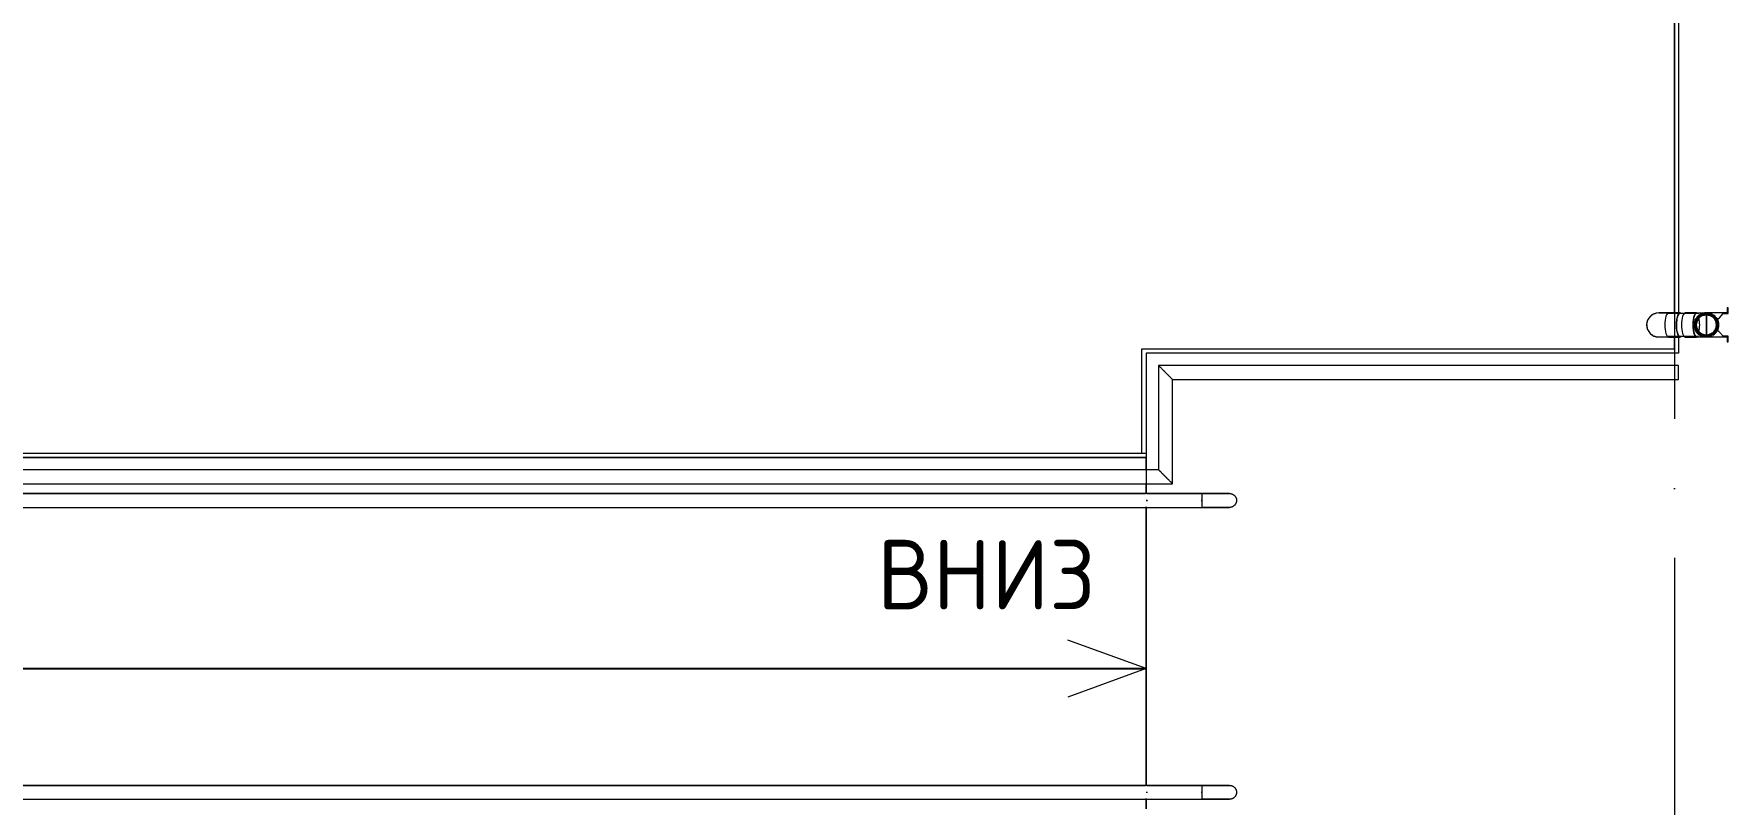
# Model space of a CAD drawing. Header units: millimetres. Extents: x -259809 to 472825, y -397243 to 31861.
# Drawn here: x -40606 to -34513, y -378870 to -376099 of the extents above; entities that cross this region are included whole.
import ezdxf

# ---------------------------------------------------------------- set-up
doc = ezdxf.new("R2010")
doc.units = ezdxf.units.MM
doc.linetypes.add('ADSK_Линия сетки', pattern=[25, 20, -2.5, 0, -2.5])
for name, color, linetype, lineweight in [('Аннотация', 252, 'Continuous', 18), ('Лестницы', 252, 'Continuous', 9), ('Обобщенные модели', 252, 'Continuous', 18), ('Ограждение', 252, 'Continuous', 9), ('Оси', 252, 'Continuous', 9), ('Пандусы', 7, 'Continuous', 18), ('Стены наружные', 252, 'Continuous', 18)]:
    doc.layers.add(name, color=color, linetype=linetype, lineweight=lineweight)
doc.layers.add('Узлы', color=252, linetype='Continuous')
doc.styles.add('GOST Common', font='', dxfattribs={"width": 0.9, "height": 500})
doc.styles.get('GOST Common').set_extended_font_data('GOST type B')

# ---------------------------------------------------------------- blocks, each defined once
blk = doc.blocks.new('1 этаж')
at = {"layer": 'Аннотация', "color": 251, "lineweight": 20, "true_color": 0x636466}
for q in [(-36887.7, -25592.7), (-36887.7, -25797.9)]:
    blk.add_line((-36605.8, -25695.3), q, dxfattribs=at)
at = {"layer": 'Лестницы', "color": 251, "true_color": 0x636466}
for p, q in [((-34690.8, -20847.3), (-34690.8, -24415.4)), ((-34690.8, -24502.4), (-34690.8, -24560.3)), ((-36605.8, -24560.3), (-36605.8, -24980.3)), ((-34690.8, -24560.3), (-36605.8, -24560.3)), ((-36605.8, -25030.3), (-36605.8, -25066.2)), ((-36605.8, -25114.5), (-36605.8, -26116.2)), ((-36605.8, -26164.5), (-36605.8, -26200.3))]:
    blk.add_line(p, q, dxfattribs=at)
at = {"layer": 'Обобщенные модели', "color": 251, "true_color": 0x636466}
for p, q in [((-34727, -24416.3), (-34762.5, -24416.3)), ((-34727.9, -24415.6), (-34761.1, -24415.6)), ((-34619.6, -24417.7), (-34733.7, -24417.7)), ((-34686.1, -24415.2), (-34727, -24415.2)), ((-34626.2, -24415.2), (-34667.1, -24415.2)), ((-34596.2, -24416.3), (-34626.2, -24416.3)), ((-34516.3, -24415.6), (-34590.8, -24415.6)), ((-34590.8, -24417.7), (-34576.8, -24417.7)), ((-34590.8, -24422.4), (-34590.8, -24495.2)), ((-34590.8, -24495.2), (-34590.8, -24422.4)), ((-34579.1, -24418), (-34577.4, -24418.5)), ((-34576.8, -24417.7), (-34576.8, -24420.3)), ((-34543.7, -24433.2), (-34530.7, -24417.7)), ((-34530.7, -24417.7), (-34512.8, -24417.7)), ((-34512.8, -24397.8), (-34516.3, -24397.8)), ((-34516.3, -24397.8), (-34516.3, -24415.6)), ((-34512.8, -24417.7), (-34512.8, -24397.8)), ((-34556.2, -24436.8), (-34551.4, -24436.8)), ((-34551.4, -24480.8), (-34556.2, -24480.8)), ((-34530.8, -24499.9), (-34543.7, -24484.4)), ((-34762.5, -24501.3), (-34727, -24501.3)), ((-34761.8, -24502.1), (-34727.7, -24502.1)), ((-34733.7, -24499.9), (-34619.6, -24499.9)), ((-34727, -24502.4), (-34686.1, -24502.4)), ((-34667.1, -24502.4), (-34626.2, -24502.4)), ((-34626.2, -24501.3), (-34596.8, -24501.3)), ((-34576.8, -24499.9), (-34590.8, -24499.9)), ((-34590.8, -24502.1), (-34516.3, -24502.1)), ((-34576.8, -24497.4), (-34576.8, -24499.9)), ((-34512.8, -24499.9), (-34530.8, -24499.9)), ((-34516.3, -24502.1), (-34516.3, -24519.8)), ((-34516.3, -24519.8), (-34512.8, -24519.8)), ((-34512.8, -24519.8), (-34512.8, -24499.9))]:
    blk.add_line(p, q, dxfattribs=at)
at = {"layer": 'Обобщенные модели', "color": 251, "true_color": 0x636466, "flags": 128}
for points in [[(-34554.1, -24437.3), (-34553.3, -24438.8), (-34552.5, -24440.3), (-34551.8, -24441.8), (-34551.2, -24443.4), (-34550.6, -24445), (-34550.1, -24446.6), (-34549.6, -24448.3), (-34549.2, -24449.9), (-34548.9, -24451.6), (-34548.7, -24453.3), (-34548.5, -24455), (-34548.4, -24456.7), (-34548.3, -24458.4), (-34548.3, -24460.1), (-34548.4, -24461.8), (-34548.6, -24463.4), (-34548.8, -24465.1), (-34549.1, -24466.8), (-34549.4, -24468.5), (-34549.8, -24470.1), (-34550.3, -24471.7), (-34550.9, -24473.4), (-34551.5, -24474.9), (-34552.2, -24476.5), (-34552.9, -24478), (-34553.7, -24479.5), (-34554.4, -24480.8)], [(-34576.8, -24498.9), (-34578.2, -24499.4), (-34579.8, -24499.9)]]:
    blk.add_lwpolyline(points, dxfattribs=at)
at = {"layer": 'Обобщенные модели', "color": 251, "true_color": 0x636466}
for centre, radius, start, end in [((-34762.5, -24458.8), 43.4, 90, 270), ((-34762.5, -24458.8), 42.5, 141.87131, 150), ((-34762.5, -24458.8), 42.5, 120, 138.08017), ((-34762.5, -24458.8), 42.5, 102.82208, 113.75554), ((-34762.5, -24458.8), 43.4, 80.87109, 90), ((-34590.7, -24458.9), 43.3, 90.18652, 269.81348), ((-34590.8, -24458.8), 41.1, 90, 270), ((-34590.8, -24458.8), 36.5, 0, 180), ((-34590.8, -24458.8), 36.4, 90, 270), ((-34590.8, -24458.8), 36.4, 270, 90), ((-34590.8, -24458.8), 42.5, 70.60956, 75), ((-34590.8, -24458.8), 41, 32.45149, 70.03394), ((-34762.5, -24458.8), 42.5, 180, 187.98826), ((-34762.5, -24458.8), 42.5, 165, 166.67517), ((-34762.5, -24458.8), 42.5, 193.32483, 195), ((-34762.5, -24458.8), 42.5, 210, 226.74498), ((-34762.5, -24458.8), 42.5, 234.68206, 240), ((-34590.8, -24458.8), 36.5, 180, 0), ((-34590.8, -24458.8), 41, 289.96606, 327.54851), ((-34590.8, -24458.8), 42.5, 330, 30), ((-34551.4, -24426.8), 10, 270, 320), ((-34551.4, -24426.8), 10, 270, 307.5), ((-34551.4, -24426.8), 10, 270, 307.5), ((-34551.4, -24426.8), 10, 270, 307.5), ((-34551.4, -24490.8), 10, 52.5, 90), ((-34551.4, -24490.8), 10, 52.5, 90), ((-34551.4, -24490.8), 10, 40, 90), ((-34551.4, -24490.8), 10, 52.5, 90), ((-34762.5, -24458.8), 42.5, 246.24446, 257.17792), ((-34762.5, -24458.8), 43.4, 270, 279.12891), ((-34590.8, -24458.8), 42.5, 285, 289.39044)]:
    blk.add_arc(centre, radius, start, end, dxfattribs=at)
at = {"layer": 'Обобщенные модели', "color": 251, "lineweight": 40, "true_color": 0x636466}
for radius, start, end in [(38.8, 90, 270), (41.1, 90, 149.90842), (41.1, 61.8523, 90), (38.8, 270, 90), (41.1, 301.12105, 58.87895), (41.1, 150, 179.93296), (41.1, 180, 209.93296), (41.1, 210, 238.4908), (41.1, 240, 270), (41.1, 270, 298.1477)]:
    blk.add_arc((-34590.8, -24458.8), radius, start, end, dxfattribs=at)
at = {"layer": 'Обобщенные модели', "color": 251, "true_color": 0x636466}
for centre, major_axis, start_param, end_param in [((-34727, -24458.8), (0, 43.6), 0, 1.570796), ((-34686.1, -24458.8), (0, 43.6), 6.021386, 7.853982), ((-34686.1, -24458.8), (0, 41.1), 0, 1.570796), ((-34667.1, -24458.8), (0, 43.6), 0, 1.570796), ((-34626.2, -24458.8), (0, 43.6), 6.089343, 7.853982), ((-34626.2, -24458.8), (0, 42.5), 0, 3.141593), ((-34727, -24458.8), (0, 43.6), 1.570796, 3.141593), ((-34686.1, -24458.8), (0, 43.6), 1.570796, 3.403392), ((-34686.1, -24458.8), (0, 41.1), 1.570796, 3.141593), ((-34667.1, -24458.8), (0, 43.6), 1.570796, 3.141593), ((-34626.2, -24458.8), (0, 43.6), 1.570796, 3.335435), ((-34626.2, -24458.8), (0, 36.4), 3.986622, 5.438156)]:
    blk.add_ellipse(centre, major_axis=major_axis, ratio=0.309017, start_param=start_param, end_param=end_param, dxfattribs=at)
at = {"layer": 'Ограждение', "color": 251, "true_color": 0x636466}
for p, q in [((-36560.8, -24605.3), (-36560.8, -24980.3)), ((-34690.8, -24605.3), (-36560.8, -24605.3)), ((-34690.8, -24655.3), (-34690.8, -24605.3)), ((-36510.8, -25030.3), (-36510.8, -24655.3)), ((-36510.8, -24655.3), (-34690.8, -24655.3)), ((-36605.8, -24980.3), (-42443.8, -24980.3)), ((-36560.8, -24980.3), (-36605.8, -24980.3)), ((-36605.8, -24980.3), (-36605.8, -25030.3)), ((-42443.8, -25030.3), (-36605.8, -25030.3)), ((-36605.8, -25030.3), (-36510.8, -25030.3)), ((-42603.8, -25065.3), (-36607.8, -25065.3)), ((-36605.8, -25065.3), (-42443.8, -25065.3)), ((-36603.8, -25065.3), (-36607.8, -25065.3)), ((-36603.8, -25065.3), (-36605.8, -25065.3)), ((-36405.8, -25065.3), (-36603.8, -25065.3)), ((-36603.8, -25065.3), (-36405.8, -25065.3)), ((-36603.8, -25092.7), (-36603.8, -25088)), ((-36603.8, -25088), (-36603.8, -25092.7)), ((-36405.8, -25065.3), (-36405.8, -25115.3)), ((-36405.8, -25092.7), (-36405.8, -25088)), ((-36405.8, -25088), (-36405.8, -25090.3)), ((-36405.8, -25090.3), (-36405.8, -25092.7)), ((-42603.8, -25115.3), (-36607.8, -25115.3)), ((-42443.8, -25115.3), (-36605.8, -25115.3)), ((-36603.8, -25115.3), (-36607.8, -25115.3)), ((-36605.8, -25115.3), (-36603.8, -25115.3)), ((-36605.8, -25115.3), (-36603.8, -25115.3)), ((-36603.8, -25115.3), (-36605.8, -25115.3)), ((-36603.8, -25115.3), (-36405.8, -25115.3)), ((-36603.8, -25115.3), (-36405.8, -25115.3)), ((-42603.8, -26115.3), (-36607.8, -26115.3)), ((-36605.8, -26115.3), (-42601.8, -26115.3)), ((-36603.8, -26115.3), (-36607.8, -26115.3)), ((-36603.8, -26115.3), (-36605.8, -26115.3)), ((-36405.8, -26115.3), (-36603.8, -26115.3)), ((-36603.8, -26115.3), (-36405.8, -26115.3)), ((-36603.8, -26142.7), (-36603.8, -26138)), ((-36603.8, -26138), (-36603.8, -26142.7)), ((-36405.8, -26115.3), (-36405.8, -26165.3)), ((-36405.8, -26142.7), (-36405.8, -26138)), ((-36405.8, -26138), (-36405.8, -26140.3)), ((-42603.8, -26165.3), (-36607.8, -26165.3)), ((-42601.8, -26165.3), (-36605.8, -26165.3)), ((-36603.8, -26165.3), (-36607.8, -26165.3)), ((-36605.8, -26165.3), (-36603.8, -26165.3)), ((-36603.8, -26165.3), (-36605.8, -26165.3)), ((-36605.8, -26165.3), (-36603.8, -26165.3)), ((-36603.8, -26165.3), (-36405.8, -26165.3)), ((-36603.8, -26165.3), (-36405.8, -26165.3)), ((-36405.8, -26140.3), (-36405.8, -26142.7))]:
    blk.add_line(p, q, dxfattribs=at)
at = {"layer": 'Ограждение', "color": 251, "true_color": 0x636466, "flags": 128}
for points in [[(-36605.8, -24983.7), (-36605.8, -24987.6), (-36605.8, -24992.8), (-36605.8, -24998.8), (-36605.8, -25005.3), (-36605.8, -25011.8), (-36605.8, -25017.8), (-36605.8, -25023), (-36605.8, -25027)], [(-36603.8, -25065.3), (-36604.8, -25065.3), (-36605.8, -25065.3)], [(-36603.8, -25065.3), (-36604.8, -25065.3), (-36605.8, -25065.3)], [(-36405.8, -25065.3), (-36401.8, -25065.3), (-36397.8, -25065.3), (-36393.8, -25065.3), (-36389.9, -25065.3), (-36385.9, -25065.3), (-36382, -25065.3), (-36378.2, -25065.3), (-36374.3, -25065.3), (-36370.6, -25065.3), (-36366.9, -25065.3), (-36363.2, -25065.3), (-36359.6, -25065.3), (-36356.1, -25065.3), (-36352.7, -25065.3), (-36349.3, -25065.3), (-36346.1, -25065.3), (-36342.9, -25065.3), (-36339.9, -25065.3), (-36336.9, -25065.3), (-36334.1, -25065.3), (-36331.3, -25065.3), (-36328.7, -25065.3), (-36326.2, -25065.3), (-36323.9, -25065.3), (-36321.7, -25065.3), (-36319.6, -25065.3), (-36317.6, -25065.3), (-36315.8, -25065.3), (-36314.1, -25065.3), (-36312.6, -25065.3), (-36311.2, -25065.3), (-36310, -25065.3), (-36308.9, -25065.3), (-36308, -25065.3), (-36307.3, -25065.3), (-36306.7, -25065.3), (-36306.2, -25065.3), (-36305.9, -25065.3), (-36305.8, -25065.3), (-36305.8, -25065.3)], [(-36305.8, -25065.3), (-36305.9, -25065.3), (-36306.1, -25065.3), (-36306.5, -25065.3), (-36307.1, -25065.3), (-36307.8, -25065.3), (-36308.7, -25065.3), (-36309.7, -25065.3), (-36310.9, -25065.3), (-36312.2, -25065.3), (-36313.7, -25065.3), (-36315.3, -25065.3), (-36317.1, -25065.3), (-36319, -25065.3), (-36321.1, -25065.3), (-36323.3, -25065.3), (-36325.6, -25065.3), (-36328, -25065.3), (-36330.6, -25065.3), (-36333.3, -25065.3), (-36336.1, -25065.3), (-36339.1, -25065.3), (-36342.1, -25065.3), (-36345.2, -25065.3), (-36348.4, -25065.3), (-36351.8, -25065.3), (-36355.2, -25065.3), (-36358.7, -25065.3), (-36362.2, -25065.3), (-36365.9, -25065.3), (-36369.6, -25065.3), (-36373.3, -25065.3), (-36377.1, -25065.3), (-36381, -25065.3), (-36384.9, -25065.3), (-36388.8, -25065.3), (-36392.8, -25065.3), (-36396.7, -25065.3), (-36400.7, -25065.3), (-36404.7, -25065.3), (-36405.8, -25065.3)], [(-36305.8, -25065.3), (-36304.8, -25065.3), (-36303.8, -25065.4), (-36302.8, -25065.5), (-36301.8, -25065.6), (-36300.8, -25065.8), (-36299.9, -25066), (-36298.9, -25066.3), (-36297.9, -25066.6), (-36297, -25066.9), (-36296.1, -25067.3), (-36295.1, -25067.7), (-36294.3, -25068.1), (-36293.4, -25068.6), (-36292.5, -25069.1), (-36291.7, -25069.7), (-36290.9, -25070.3), (-36290.1, -25070.9), (-36289.3, -25071.5), (-36288.6, -25072.2), (-36287.9, -25072.9), (-36287.2, -25073.6), (-36286.5, -25074.4), (-36285.9, -25075.2), (-36285.3, -25076), (-36284.8, -25076.8), (-36284.2, -25077.7), (-36283.7, -25078.5), (-36283.3, -25079.4), (-36282.9, -25080.3), (-36282.5, -25081.3), (-36282.2, -25082.2), (-36281.8, -25083.1), (-36281.6, -25084.1), (-36281.4, -25085.1), (-36281.2, -25086.1), (-36281, -25087.1), (-36280.9, -25088), (-36280.8, -25089), (-36280.8, -25090), (-36280.8, -25090.3)], [(-36280.8, -25090.3), (-36280.8, -25091.3), (-36280.9, -25092.3), (-36281, -25093.3), (-36281.1, -25094.3), (-36281.3, -25095.3), (-36281.5, -25096.3), (-36281.8, -25097.2), (-36282.1, -25098.2), (-36282.4, -25099.1), (-36282.8, -25100), (-36283.2, -25101), (-36283.6, -25101.9), (-36284.1, -25102.7), (-36284.6, -25103.6), (-36285.2, -25104.4), (-36285.7, -25105.2), (-36286.4, -25106), (-36287, -25106.8), (-36287.7, -25107.5), (-36288.4, -25108.2), (-36289.1, -25108.9), (-36289.9, -25109.6), (-36290.7, -25110.2), (-36291.5, -25110.8), (-36292.3, -25111.3), (-36293.1, -25111.9), (-36294, -25112.4), (-36294.9, -25112.8), (-36295.8, -25113.2), (-36296.7, -25113.6), (-36297.7, -25114), (-36298.6, -25114.3), (-36299.6, -25114.5), (-36300.6, -25114.8), (-36301.5, -25114.9), (-36302.5, -25115.1), (-36303.5, -25115.2), (-36304.5, -25115.3), (-36305.5, -25115.3), (-36305.8, -25115.3)], [(-36605.8, -25115.3), (-36604.8, -25115.3), (-36603.8, -25115.3)], [(-36605.8, -25115.3), (-36604.8, -25115.3), (-36603.8, -25115.3)], [(-36405.8, -25115.3), (-36401.8, -25115.3), (-36397.8, -25115.3), (-36393.8, -25115.3), (-36389.9, -25115.3), (-36385.9, -25115.3), (-36382, -25115.3), (-36378.2, -25115.3), (-36374.3, -25115.3), (-36370.6, -25115.3), (-36366.9, -25115.3), (-36363.2, -25115.3), (-36359.6, -25115.3), (-36356.1, -25115.3), (-36352.7, -25115.3), (-36349.3, -25115.3), (-36346.1, -25115.3), (-36342.9, -25115.3), (-36339.9, -25115.3), (-36336.9, -25115.3), (-36334.1, -25115.3), (-36331.3, -25115.3), (-36328.7, -25115.3), (-36326.2, -25115.3), (-36323.9, -25115.3), (-36321.7, -25115.3), (-36319.6, -25115.3), (-36317.6, -25115.3), (-36315.8, -25115.3), (-36314.1, -25115.3), (-36312.6, -25115.3), (-36311.2, -25115.3), (-36310, -25115.3), (-36308.9, -25115.3), (-36308, -25115.3), (-36307.3, -25115.3), (-36306.7, -25115.3), (-36306.2, -25115.3), (-36305.9, -25115.3), (-36305.8, -25115.3), (-36305.8, -25115.3)], [(-36305.8, -25115.3), (-36305.9, -25115.3), (-36306.1, -25115.3), (-36306.5, -25115.3), (-36307.1, -25115.3), (-36307.8, -25115.3), (-36308.7, -25115.3), (-36309.7, -25115.3), (-36310.9, -25115.3), (-36312.2, -25115.3), (-36313.7, -25115.3), (-36315.3, -25115.3), (-36317.1, -25115.3), (-36319, -25115.3), (-36321.1, -25115.3), (-36323.3, -25115.3), (-36325.6, -25115.3), (-36328, -25115.3), (-36330.6, -25115.3), (-36333.3, -25115.3), (-36336.1, -25115.3), (-36339.1, -25115.3), (-36342.1, -25115.3), (-36345.2, -25115.3), (-36348.4, -25115.3), (-36351.8, -25115.3), (-36355.2, -25115.3), (-36358.7, -25115.3), (-36362.2, -25115.3), (-36365.9, -25115.3), (-36369.6, -25115.3), (-36373.3, -25115.3), (-36377.1, -25115.3), (-36381, -25115.3), (-36384.9, -25115.3), (-36388.8, -25115.3), (-36392.8, -25115.3), (-36396.7, -25115.3), (-36400.7, -25115.3), (-36404.7, -25115.3), (-36405.8, -25115.3)], [(-36603.8, -26115.3), (-36604.8, -26115.3), (-36605.8, -26115.3)], [(-36603.8, -26115.3), (-36604.8, -26115.3), (-36605.8, -26115.3)], [(-36405.8, -26115.3), (-36401.8, -26115.3), (-36397.8, -26115.3), (-36393.8, -26115.3), (-36389.9, -26115.3), (-36385.9, -26115.3), (-36382, -26115.3), (-36378.2, -26115.3), (-36374.3, -26115.3), (-36370.6, -26115.3), (-36366.9, -26115.3), (-36363.2, -26115.3), (-36359.6, -26115.3), (-36356.1, -26115.3), (-36352.7, -26115.3), (-36349.3, -26115.3), (-36346.1, -26115.3), (-36342.9, -26115.3), (-36339.9, -26115.3), (-36336.9, -26115.3), (-36334.1, -26115.3), (-36331.3, -26115.3), (-36328.7, -26115.3), (-36326.2, -26115.3), (-36323.9, -26115.3), (-36321.7, -26115.3), (-36319.6, -26115.3), (-36317.6, -26115.3), (-36315.8, -26115.3), (-36314.1, -26115.3), (-36312.6, -26115.3), (-36311.2, -26115.3), (-36310, -26115.3), (-36308.9, -26115.3), (-36308, -26115.3), (-36307.3, -26115.3), (-36306.7, -26115.3), (-36306.2, -26115.3), (-36305.9, -26115.3), (-36305.8, -26115.3), (-36305.8, -26115.3)], [(-36305.8, -26115.3), (-36305.9, -26115.3), (-36306.1, -26115.3), (-36306.5, -26115.3), (-36307.1, -26115.3), (-36307.8, -26115.3), (-36308.7, -26115.3), (-36309.7, -26115.3), (-36310.9, -26115.3), (-36312.2, -26115.3), (-36313.7, -26115.3), (-36315.3, -26115.3), (-36317.1, -26115.3), (-36319, -26115.3), (-36321.1, -26115.3), (-36323.3, -26115.3), (-36325.6, -26115.3), (-36328, -26115.3), (-36330.6, -26115.3), (-36333.3, -26115.3), (-36336.1, -26115.3), (-36339.1, -26115.3), (-36342.1, -26115.3), (-36345.2, -26115.3), (-36348.4, -26115.3), (-36351.8, -26115.3), (-36355.2, -26115.3), (-36358.7, -26115.3), (-36362.2, -26115.3), (-36365.9, -26115.3), (-36369.6, -26115.3), (-36373.3, -26115.3), (-36377.1, -26115.3), (-36381, -26115.3), (-36384.9, -26115.3), (-36388.8, -26115.3), (-36392.8, -26115.3), (-36396.7, -26115.3), (-36400.7, -26115.3), (-36404.7, -26115.3), (-36405.8, -26115.3)], [(-36305.8, -26115.3), (-36304.8, -26115.3), (-36303.8, -26115.4), (-36302.8, -26115.5), (-36301.8, -26115.6), (-36300.8, -26115.8), (-36299.9, -26116), (-36298.9, -26116.3), (-36297.9, -26116.6), (-36297, -26116.9), (-36296.1, -26117.3), (-36295.1, -26117.7), (-36294.3, -26118.1), (-36293.4, -26118.6), (-36292.5, -26119.1), (-36291.7, -26119.7), (-36290.9, -26120.3), (-36290.1, -26120.9), (-36289.3, -26121.5), (-36288.6, -26122.2), (-36287.9, -26122.9), (-36287.2, -26123.6), (-36286.5, -26124.4), (-36285.9, -26125.2), (-36285.3, -26126), (-36284.8, -26126.8), (-36284.2, -26127.7), (-36283.7, -26128.5), (-36283.3, -26129.4), (-36282.9, -26130.3), (-36282.5, -26131.3), (-36282.2, -26132.2), (-36281.8, -26133.1), (-36281.6, -26134.1), (-36281.4, -26135.1), (-36281.2, -26136.1), (-36281, -26137.1), (-36280.9, -26138), (-36280.8, -26139), (-36280.8, -26140), (-36280.8, -26140.3)], [(-36605.8, -26165.3), (-36604.8, -26165.3), (-36603.8, -26165.3)], [(-36605.8, -26165.3), (-36604.8, -26165.3), (-36603.8, -26165.3)], [(-36405.8, -26165.3), (-36401.8, -26165.3), (-36397.8, -26165.3), (-36393.8, -26165.3), (-36389.9, -26165.3), (-36385.9, -26165.3), (-36382, -26165.3), (-36378.2, -26165.3), (-36374.3, -26165.3), (-36370.6, -26165.3), (-36366.9, -26165.3), (-36363.2, -26165.3), (-36359.6, -26165.3), (-36356.1, -26165.3), (-36352.7, -26165.3), (-36349.3, -26165.3), (-36346.1, -26165.3), (-36342.9, -26165.3), (-36339.9, -26165.3), (-36336.9, -26165.3), (-36334.1, -26165.3), (-36331.3, -26165.3), (-36328.7, -26165.3), (-36326.2, -26165.3), (-36323.9, -26165.3), (-36321.7, -26165.3), (-36319.6, -26165.3), (-36317.6, -26165.3), (-36315.8, -26165.3), (-36314.1, -26165.3), (-36312.6, -26165.3), (-36311.2, -26165.3), (-36310, -26165.3), (-36308.9, -26165.3), (-36308, -26165.3), (-36307.3, -26165.3), (-36306.7, -26165.3), (-36306.2, -26165.3), (-36305.9, -26165.3), (-36305.8, -26165.3), (-36305.8, -26165.3)], [(-36305.8, -26165.3), (-36305.9, -26165.3), (-36306.1, -26165.3), (-36306.5, -26165.3), (-36307.1, -26165.3), (-36307.8, -26165.3), (-36308.7, -26165.3), (-36309.7, -26165.3), (-36310.9, -26165.3), (-36312.2, -26165.3), (-36313.7, -26165.3), (-36315.3, -26165.3), (-36317.1, -26165.3), (-36319, -26165.3), (-36321.1, -26165.3), (-36323.3, -26165.3), (-36325.6, -26165.3), (-36328, -26165.3), (-36330.6, -26165.3), (-36333.3, -26165.3), (-36336.1, -26165.3), (-36339.1, -26165.3), (-36342.1, -26165.3), (-36345.2, -26165.3), (-36348.4, -26165.3), (-36351.8, -26165.3), (-36355.2, -26165.3), (-36358.7, -26165.3), (-36362.2, -26165.3), (-36365.9, -26165.3), (-36369.6, -26165.3), (-36373.3, -26165.3), (-36377.1, -26165.3), (-36381, -26165.3), (-36384.9, -26165.3), (-36388.8, -26165.3), (-36392.8, -26165.3), (-36396.7, -26165.3), (-36400.7, -26165.3), (-36404.7, -26165.3), (-36405.8, -26165.3)], [(-36280.8, -26140.3), (-36280.8, -26141.3), (-36280.9, -26142.3), (-36281, -26143.3), (-36281.1, -26144.3), (-36281.3, -26145.3), (-36281.5, -26146.3), (-36281.8, -26147.2), (-36282.1, -26148.2), (-36282.4, -26149.1), (-36282.8, -26150), (-36283.2, -26151), (-36283.6, -26151.9), (-36284.1, -26152.7), (-36284.6, -26153.6), (-36285.2, -26154.4), (-36285.7, -26155.2), (-36286.4, -26156), (-36287, -26156.8), (-36287.7, -26157.5), (-36288.4, -26158.2), (-36289.1, -26158.9), (-36289.9, -26159.6), (-36290.7, -26160.2), (-36291.5, -26160.8), (-36292.3, -26161.3), (-36293.1, -26161.9), (-36294, -26162.4), (-36294.9, -26162.8), (-36295.8, -26163.2), (-36296.7, -26163.6), (-36297.7, -26164), (-36298.6, -26164.3), (-36299.6, -26164.5), (-36300.6, -26164.8), (-36301.5, -26164.9), (-36302.5, -26165.1), (-36303.5, -26165.2), (-36304.5, -26165.3), (-36305.5, -26165.3), (-36305.8, -26165.3)]]:
    blk.add_lwpolyline(points, dxfattribs=at)
at = {"layer": 'Ограждение', "color": 251, "true_color": 0x636466}
for points in [[(-36510.8, -24655.3), (-36510.8, -24655.3), (-36511.2, -24654.9), (-36512.6, -24653.5), (-36514.1, -24652), (-36515.6, -24650.5), (-36517, -24649.1), (-36518.5, -24647.6), (-36520.5, -24645.6), (-36522.8, -24643.3), (-36524.7, -24641.4), (-36526.2, -24639.9), (-36527.8, -24638.3), (-36529.3, -24636.8), (-36530.9, -24635.2), (-36532.5, -24633.6), (-36534.2, -24631.9), (-36535.8, -24630.3), (-36537.4, -24628.7), (-36539.1, -24627), (-36540.7, -24625.4), (-36542.3, -24623.8), (-36543.8, -24622.3), (-36545.4, -24620.7), (-36546.9, -24619.2), (-36548.3, -24617.8), (-36549.7, -24616.4), (-36551.5, -24614.6), (-36553.1, -24613), (-36554.6, -24611.5), (-36556, -24610.1), (-36557.5, -24608.6), (-36559, -24607.2), (-36560.4, -24605.7), (-36560.8, -24605.3), (-36560.8, -24605.3)], [(-36510.8, -25030.3), (-36510.8, -25030.3), (-36511.2, -25029.9), (-36512.6, -25028.5), (-36514.1, -25027), (-36515.6, -25025.5), (-36517, -25024.1), (-36518.5, -25022.6), (-36520.5, -25020.6), (-36522.8, -25018.3), (-36524.7, -25016.4), (-36526.2, -25014.9), (-36527.8, -25013.4), (-36529.3, -25011.8), (-36530.9, -25010.2), (-36532.5, -25008.6), (-36534.2, -25006.9), (-36535.8, -25005.3), (-36537.4, -25003.7), (-36539.1, -25002), (-36540.7, -25000.4), (-36542.3, -24998.8), (-36543.8, -24997.3), (-36545.4, -24995.7), (-36546.9, -24994.2), (-36548.3, -24992.8), (-36549.7, -24991.4), (-36551.5, -24989.6), (-36553.1, -24988), (-36554.6, -24986.5), (-36556, -24985.1), (-36557.5, -24983.6), (-36559, -24982.2), (-36560.4, -24980.7), (-36560.8, -24980.3), (-36560.8, -24980.3)]]:
    blk.add_open_spline(points, degree=3, knots=[0, 0, 0, 0, 0.083333, 0.125, 0.166667, 0.208333, 0.229167, 0.25, 0.291667, 0.333333, 0.354167, 0.375, 0.395833, 0.416667, 0.4375, 0.458333, 0.479167, 0.5, 0.520833, 0.541667, 0.5625, 0.583333, 0.604167, 0.625, 0.645833, 0.666667, 0.6875, 0.708333, 0.75, 0.770833, 0.791667, 0.833333, 0.875, 0.916667, 1, 1, 1, 1], dxfattribs=at)
at = {"layer": 'Оси', "color": 251, "linetype": 'ADSK_Линия сетки', "ltscale": 100, "true_color": 0x636466}
blk.add_line((-34705.8, 32205.3), (-34705.8, -33771.4), dxfattribs=at)
at = {"layer": 'Пандусы', "color": 251, "true_color": 0x636466}
for p, q in [((-42605.8, -24935.3), (-36605.8, -24935.3)), ((-36605.8, -24980.3), (-36605.8, -24935.3)), ((-36605.8, -25066.2), (-36605.8, -25030.3)), ((-36605.8, -26116.2), (-36605.8, -25114.5)), ((-36605.8, -26200.3), (-36605.8, -26164.5))]:
    blk.add_line(p, q, dxfattribs=at)
at = {"layer": 'Стены наружные', "color": 251, "true_color": 0x636466}
for p, q in [((-34705.8, -24415.2), (-34705.8, -20847.3)), ((-34690.8, -20862.3), (-34690.8, -24415.4)), ((-36620.8, -24920.3), (-36620.8, -24545.3)), ((-36620.8, -24545.3), (-34705.8, -24545.3)), ((-34705.8, -24545.3), (-34705.8, -24502.4)), ((-34690.8, -24502.4), (-34690.8, -24560.3)), ((-36605.8, -24560.3), (-36605.8, -24920.3)), ((-34690.8, -24560.3), (-36605.8, -24560.3)), ((-44480.8, -24920.3), (-36605.8, -24920.3)), ((-36605.8, -24935.3), (-42563.2, -24935.3))]:
    blk.add_line(p, q, dxfattribs=at)
at = {"layer": 'Узлы', "color": 251, "true_color": 0x636466}
blk.add_line((-42605.8, -25695.3), (-36605.8, -25695.3), dxfattribs=at)
at = {"layer": 'Пандусы', "color": 251, "true_color": 0x636466, "style": 'GOST Common'}
blk.add_text('ВНИЗ', height=250, dxfattribs=at).set_placement((-37573.4, -25482))

msp = doc.modelspace()

# ---------------------------------------------------------------- block references
msp.add_blockref('1 этаж', (0, -352686.9))

doc.saveas('drawing.dxf')
